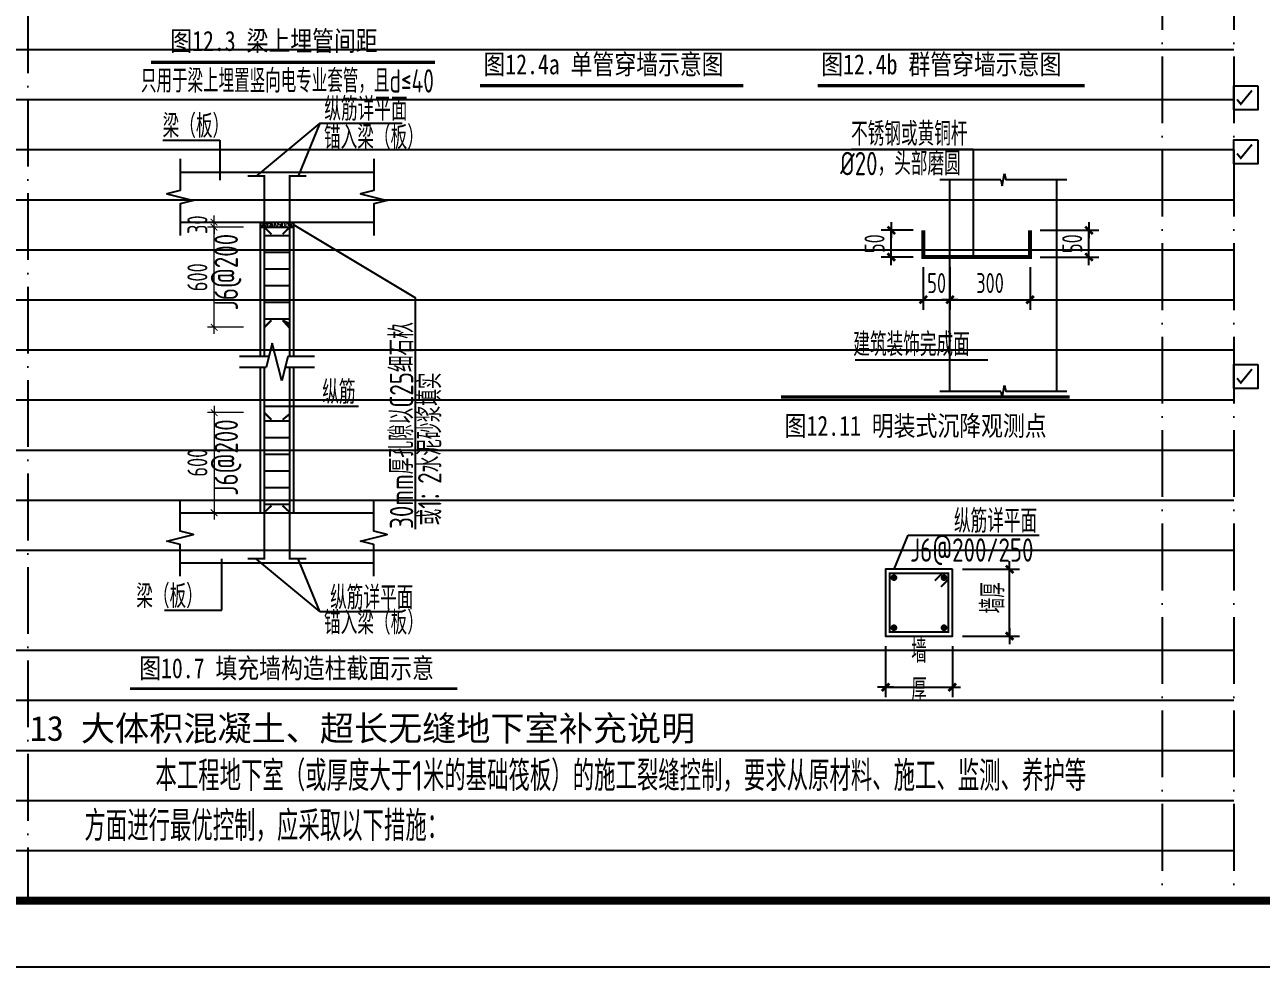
# Model space of a CAD drawing. Extents: x -668857 to 154266, y -275694 to 291306.
# Drawn here: x -494502 to -475971, y 166782 to 180904 of the extents above; entities that cross this region are included whole.
import ezdxf

# ---------------------------------------------------------------- set-up
doc = ezdxf.new("R2010")
doc.units = 0
doc.header["$LTSCALE"] = 1000
doc.linetypes.add('D1', pattern=[14, 10, -2, 0, -2])
doc.layers.get('0').update_dxf_attribs({"linetype": 'CONTINUOUS'})
doc.layers.get('DEFPOINTS').update_dxf_attribs({"linetype": 'CONTINUOUS'})
for name, color, linetype in [('C-SHET-TTLB', 11, 'CONTINUOUS'), ('S-DETL-DIM', 151, 'CONTINUOUS'), ('S-DETL-HATCH', 253, 'CONTINUOUS'), ('S-DETL-LINE1', 2, 'CONTINUOUS'), ('S-DETL-RBAR', 1, 'CONTINUOUS'), ('S-DETL-TEXT', 7, 'CONTINUOUS'), ('SM', 7, 'CONTINUOUS')]:
    doc.layers.add(name, color=color, linetype=linetype)
doc.layers.add('S-1-TEXT', color=7, linetype='CONTINUOUS', lineweight=18)
doc.layers.add('S-1-修改', color=23, linetype='CONTINUOUS', lineweight=18)
doc.styles.add('TS', font='tssdeng.shx', dxfattribs={"width": 0.7, "bigfont": 'tssdchn.shx'})
doc.styles.add('TSSD_DIMENSION', font='Tssdeng.shx', dxfattribs={"width": 0.7, "bigfont": 'tssdchn.shx'})
doc.styles.add('黑体', font='simhei.ttf')
doc.dimstyles.new('DIM25', dxfattribs={"dimtxt": 300, "dimasz": 0.8, "dimexe": 150, "dimexo": 150, "dimgap": 100, "dimtad": 1, "dimdec": 0, "dimlfac": 0.25, "dimrnd": 1, "dimzin": 0, "dimdsep": 46, "dimtxsty": 'TS', "dimblk": '_DIMX', "dimcen": 0, "dimclrd": 256, "dimclre": 256, "dimclrt": 43, "dimadec": 1, "dimazin": 0, "dimtfac": 1, "dimtdec": 0, "dimtix": 1, "dimtmove": 2, "dimatfit": 3, "dimldrblk": 'ARCHTICK', "dimfxl": 0, "dimtolj": 1, "dimtzin": 1, "dimarcsym": 0})
doc.dimstyles.new('TSSD_20_100', dxfattribs={"dimtxt": 300, "dimasz": 100, "dimexe": 100, "dimexo": 250, "dimgap": 100, "dimtad": 1, "dimdec": 0, "dimlfac": 0.2, "dimzin": 0, "dimdsep": 46, "dimtxsty": 'TSSD_DIMENSION', "dimblk": 'ARCHTICK', "dimcen": 0, "dimdle": 100, "dimclrt": 7, "dimadec": 0, "dimazin": 0, "dimtfac": 1, "dimtdec": 0, "dimtix": 1, "dimtmove": 2, "dimatfit": 3, "dimldrblk": 'ARCHTICK', "dimfxl": 0, "dimtolj": 1, "dimtzin": 0, "dimarcsym": 0})

# ---------------------------------------------------------------- blocks, each defined once
blk = doc.blocks.new('_DIMX')
blk.add_line((-150, 0), (150, 0))
at = {"const_width": 50}
blk.add_lwpolyline([(-70, -70), (70, 70)], dxfattribs=at)
blk = doc.blocks.new('*D1137')
at = {"layer": 'DEFPOINTS', "color": 0}
for p in [(-481036.0007540308, 177423.918802456), (-480636.0007540308, 177423.918802456), (-480636.0007540308, 176783.6116224993)]:
    blk.add_point(p, dxfattribs=at)
at = {"layer": 'S-DETL-DIM', "lineweight": -2}
for p, q in [((-481036.0007540308, 177273.918802456), (-481036.0007540308, 176633.6116224993)), ((-480636.0007540308, 177273.918802456), (-480636.0007540308, 176633.6116224993)), ((-481036.8007540308, 176783.6116224993), (-481037.6007540307, 176783.6116224993)), ((-481036.0007540308, 176783.6116224993), (-480636.0007540308, 176783.6116224993)), ((-480635.2007540308, 176783.6116224993), (-480634.4007540308, 176783.6116224993))]:
    blk.add_line(p, q, dxfattribs=at)
at = {"layer": 'S-DETL-DIM', "lineweight": -2, "xscale": 0.8, "yscale": 0.8, "zscale": 0.8}
blk.add_blockref('_DIMX', (-481036.0007540308, 176783.6116224993), dxfattribs=at)
at = {"layer": 'S-DETL-DIM', "lineweight": -2, "xscale": 0.8, "yscale": 0.8, "zscale": 0.8, "rotation": 180}
blk.add_blockref('_DIMX', (-480636.0007540308, 176783.6116224993), dxfattribs=at)
at = {"layer": 'S-DETL-DIM', "color": 43, "insert": (-480836.0007540308, 177033.6116224993), "char_height": 300, "attachment_point": 5, "style": 'TS'}
blk.add_mtext('\\A1;50', dxfattribs=at)
blk = doc.blocks.new('_ArchTick')
at = {"color": 0, "linetype": 'ByBlock', "const_width": 0.15}
blk.add_lwpolyline([(-0.5, -0.5), (0.5, 0.5)], dxfattribs=at)
blk = doc.blocks.new('*D1138')
at = {"layer": 'DEFPOINTS', "color": 0}
for p in [(-480636.0007540308, 177423.918802456), (-479436.0007540308, 177423.918802456), (-479436.0007540308, 176783.6116224993)]:
    blk.add_point(p, dxfattribs=at)
at = {"layer": 'S-DETL-DIM', "lineweight": -2}
for p, q in [((-480636.0007540308, 177273.918802456), (-480636.0007540308, 176633.6116224993)), ((-479436.0007540308, 177273.918802456), (-479436.0007540308, 176633.6116224993)), ((-480635.2007540308, 176783.6116224993), (-479436.8007540308, 176783.6116224993))]:
    blk.add_line(p, q, dxfattribs=at)
at = {"layer": 'S-DETL-DIM', "lineweight": -2, "xscale": 0.8, "yscale": 0.8, "zscale": 0.8, "rotation": 180}
blk.add_blockref('_DIMX', (-480636.0007540308, 176783.6116224993), dxfattribs=at)
at = {"layer": 'S-DETL-DIM', "lineweight": -2, "xscale": 0.8, "yscale": 0.8, "zscale": 0.8}
blk.add_blockref('_DIMX', (-479436.0007540308, 176783.6116224993), dxfattribs=at)
at = {"layer": 'S-DETL-DIM', "color": 43, "insert": (-480036.0007540308, 177033.6116224993), "char_height": 300, "attachment_point": 5, "style": 'TS'}
blk.add_mtext('\\A1;300', dxfattribs=at)
blk = doc.blocks.new('*D1139')
at = {"layer": 'DEFPOINTS', "color": 0}
for p in [(-481516.8375689288, 177823.918802456), (-481036.0007540308, 177823.918802456), (-481036.0007540308, 177423.918802456)]:
    blk.add_point(p, dxfattribs=at)
at = {"layer": 'S-DETL-DIM', "lineweight": -2}
for p, q in [((-481186.0007540308, 177823.918802456), (-481666.8375689288, 177823.918802456)), ((-481516.8375689288, 177824.718802456), (-481516.8375689288, 177825.518802456)), ((-481516.8375689288, 177423.918802456), (-481516.8375689288, 177823.918802456)), ((-481186.0007540308, 177423.918802456), (-481666.8375689288, 177423.918802456)), ((-481516.8375689288, 177423.118802456), (-481516.8375689288, 177422.318802456))]:
    blk.add_line(p, q, dxfattribs=at)
at = {"layer": 'S-DETL-DIM', "lineweight": -2, "xscale": 0.8, "yscale": 0.8, "zscale": 0.8}
for p, rotation in [((-481516.8375689288, 177823.918802456), 270), ((-481516.8375689288, 177423.918802456), 90)]:
    blk.add_blockref('_DIMX', p, dxfattribs=dict(at, rotation=rotation))
at = {"layer": 'S-DETL-DIM', "color": 43, "insert": (-481766.8375689289, 177623.9188024559), "char_height": 300, "attachment_point": 5, "rotation": 90, "style": 'TS'}
blk.add_mtext('\\A1;50', dxfattribs=at)
blk = doc.blocks.new('*D1140')
at = {"layer": 'DEFPOINTS', "color": 0}
for p in [(-479436.0007540308, 177823.918802456), (-478554.2576222051, 177823.918802456), (-479436.0007540308, 177423.918802456)]:
    blk.add_point(p, dxfattribs=at)
at = {"layer": 'S-DETL-DIM', "lineweight": -2}
for p, q in [((-479286.0007540308, 177823.918802456), (-478404.2576222051, 177823.918802456)), ((-478554.2576222051, 177824.718802456), (-478554.2576222051, 177825.518802456)), ((-478554.2576222051, 177423.918802456), (-478554.2576222051, 177823.918802456)), ((-479286.0007540308, 177423.918802456), (-478404.2576222051, 177423.918802456)), ((-478554.2576222051, 177423.118802456), (-478554.2576222051, 177422.318802456))]:
    blk.add_line(p, q, dxfattribs=at)
at = {"layer": 'S-DETL-DIM', "lineweight": -2, "xscale": 0.8, "yscale": 0.8, "zscale": 0.8}
for p, rotation in [((-478554.2576222051, 177823.918802456), 270), ((-478554.2576222051, 177423.918802456), 90)]:
    blk.add_blockref('_DIMX', p, dxfattribs=dict(at, rotation=rotation))
at = {"layer": 'S-DETL-DIM', "color": 43, "insert": (-478804.2576222051, 177623.9188024559), "char_height": 300, "attachment_point": 5, "rotation": 90, "style": 'TS'}
blk.add_mtext('\\A1;50', dxfattribs=at)
blk = doc.blocks.new('*D73')
at = {"layer": 'DEFPOINTS', "color": 0}
for p in [(-284821.8170300149, 554761.7847492115), (-285514.8249420882, 553261.7847492115), (-284821.8170300149, 553261.7847492115)]:
    blk.add_point(p, dxfattribs=at)
at = {"layer": 'S-DETL-DIM', "color": 0, "lineweight": -2}
for p, q in [((-285514.8249420882, 554861.7847492115), (-285514.8249420882, 553161.7847492115)), ((-285071.8170300149, 554761.7847492115), (-285614.8249420882, 554761.7847492115)), ((-285071.8170300149, 553261.7847492115), (-285614.8249420882, 553261.7847492115))]:
    blk.add_line(p, q, dxfattribs=at)
at = {"layer": 'S-DETL-DIM', "color": 0, "lineweight": -2, "xscale": 100, "yscale": 100, "zscale": 100}
for p, rotation in [((-285514.8249420882, 554761.7847492115), 90), ((-285514.8249420882, 553261.7847492115), 270)]:
    blk.add_blockref('_ArchTick', p, dxfattribs=dict(at, rotation=rotation))
at = {"layer": 'S-DETL-DIM', "color": 7, "insert": (-285764.8249420883, 554011.7847492114), "char_height": 300, "attachment_point": 5, "rotation": 90, "style": 'TSSD_DIMENSION'}
blk.add_mtext('\\A1;600', dxfattribs=at)
blk = doc.blocks.new('*D74')
at = {"layer": 'DEFPOINTS', "color": 0}
for p in [(-285514.8249420882, 557539.978122134), (-284821.8170300149, 557539.978122134), (-284821.8170300149, 556039.978122134)]:
    blk.add_point(p, dxfattribs=at)
at = {"layer": 'S-DETL-DIM', "color": 0, "lineweight": -2}
for p, q in [((-285514.8249420882, 555939.978122134), (-285514.8249420882, 557639.978122134)), ((-285071.8170300149, 557539.978122134), (-285614.8249420882, 557539.978122134)), ((-285071.8170300149, 556039.978122134), (-285614.8249420882, 556039.978122134))]:
    blk.add_line(p, q, dxfattribs=at)
at = {"layer": 'S-DETL-DIM', "color": 0, "lineweight": -2, "xscale": 100, "yscale": 100, "zscale": 100}
for p, rotation in [((-285514.8249420882, 557539.978122134), 90), ((-285514.8249420882, 556039.978122134), 270)]:
    blk.add_blockref('_ArchTick', p, dxfattribs=dict(at, rotation=rotation))
at = {"layer": 'S-DETL-DIM', "color": 7, "insert": (-285764.8249420883, 556789.9781221339), "char_height": 300, "attachment_point": 5, "rotation": 90, "style": 'TSSD_DIMENSION'}
blk.add_mtext('\\A1;600', dxfattribs=at)
blk = doc.blocks.new('*D75')
at = {"layer": 'DEFPOINTS', "color": 0}
for p in [(-285514.8249420882, 557614.978122134), (-284821.8170300112, 557614.978122134), (-284821.8170300149, 557539.978122134)]:
    blk.add_point(p, dxfattribs=at)
at = {"layer": 'S-DETL-DIM', "color": 0, "lineweight": -2}
for p, q in [((-285071.8170300112, 557614.978122134), (-285614.8249420882, 557614.978122134)), ((-285514.8249420882, 557614.978122134), (-285514.8249420882, 557714.978122134)), ((-285514.8249420882, 557539.978122134), (-285514.8249420882, 557614.978122134)), ((-285071.8170300149, 557539.978122134), (-285614.8249420882, 557539.978122134)), ((-285514.8249420882, 557539.978122134), (-285514.8249420882, 557439.978122134))]:
    blk.add_line(p, q, dxfattribs=at)
at = {"layer": 'S-DETL-DIM', "color": 0, "lineweight": -2, "xscale": 100, "yscale": 100, "zscale": 100}
for p, rotation in [((-285514.8249420882, 557614.978122134), 270), ((-285514.8249420882, 557539.978122134), 90)]:
    blk.add_blockref('_ArchTick', p, dxfattribs=dict(at, rotation=rotation))
at = {"layer": 'S-DETL-DIM', "color": 7, "insert": (-285764.8249420883, 557577.4781221339), "char_height": 300, "attachment_point": 5, "rotation": 90, "style": 'TSSD_DIMENSION'}
blk.add_mtext('\\A1;30', dxfattribs=at)
blk = doc.blocks.new('111')
at = {"layer": 'S-DETL-HATCH'}
h = blk.add_hatch(dxfattribs=at)
h.set_pattern_fill('AR-CONC', color=0, scale=10, style=0)
h.set_pattern_definition([(49.99999999999999, (-5077577.102326796, 989050.2325243407), (71.72601826007535, -6.275213498259511), [7.5, -82.5]), (355, (-5077577.102326796, 989050.2325243407), (-13.8751333613, 75.21921337000119), [6, -66]), (100.4514, (-5077571.125158797, 989049.7095903407), (57.85093817140216, 68.94395420609536), [6.374018999999859, -70.11421119999774]), (46.18420000000002, (-5077577.102326796, 989070.2325243407), (106.7241048625644, -16.55190143290181), [11.24999999999988, -123.749999999999]), (96.63559999999998, (-5077568.208652296, 989068.8531936409), (93.46627055487033, 97.41178709004417), [9.561028799999715, -105.1712999999977]), (351.1842, (-5077577.102326796, 989070.2325243407), (93.46619451336272, 97.41186009253246), [9, -99]), (21, (-5077567.102326796, 989065.2325243407), (59.69070521184616, -40.26188906653388), [7.5, -82.5]), (326.0000000000001, (-5077567.102326796, 989065.2325243407), (24.33153319215817, 72.5150045046853), [6, -66]), (71.4514, (-5077562.128103497, 989061.8773637407), (84.02226285814899, 32.25304967099524), [6.374019000000001, -70.1142112]), (37.50000000000001, (-5077577.102326796, 989050.2325243407), (1.215985531729067, 33.28938538313115), [0, -65.19999999999999, 0, -67, 0, -66.25]), (7.499999999999999, (-5077577.102326796, 989050.2325243407), (26.30695374421486, 39.44117118823603), [0, -38.2, 0, -63.7, 0, -25.25]), (327.5, (-5077599.402326797, 989050.2325243407), (53.38224361724091, -2.25548717343798), [0, -25, 0, -78, 0, -103.5]), (317.5, (-5077609.402326797, 989050.2325243407), (58.31861693423862, 10.01049823323176), [0, -32.5, 0, -51.8, 0, -73.5])])
h.paths.add_polyline_path([(-284381.8170300149, 557614.978122134), (-284761.8170300149, 557614.9781221335), (-284761.8170300149, 557539.978122134), (-284381.8170300149, 557539.978122134)])
h.paths.add_polyline_path([(-284761.8170300149, 557614.978122134), (-284821.8170300149, 557614.978122134), (-284821.8170300149, 557539.9781221335), (-284761.8170300149, 557539.978122134)])
h.paths.add_polyline_path([(-284321.8170300149, 557614.978122134), (-284381.8170300149, 557614.978122134), (-284381.8170300187, 557539.978122134), (-284321.8170300149, 557539.978122134)])
at = {"layer": 'S-DETL-DIM'}
for p, q in [((-284642.5266673849, 555802.3344215753), (-284733.9459421248, 555436.6573226147)), ((-284501.107392645, 555236.6573226138), (-284642.5266673849, 555802.3344215753)), ((-284692.5266673849, 555602.3344215753), (-285134.3170300149, 555602.3344215744)), ((-284409.6881179051, 555602.3344215753), (-284501.107392645, 555236.6573226156)), ((-284009.3170300149, 555602.3344215753), (-284409.6881179051, 555602.3344215753)), ((-284733.9459421248, 555436.6573226147), (-285134.3170300149, 555436.6573226138)), ((-284009.3170300149, 555436.6573226165), (-284451.107392645, 555436.6573226156))]:
    blk.add_line(p, q, dxfattribs=at)
for points in [[(-286021.8170300149, 558564.978122134), (-286021.8170300149, 558089.978122134), (-286221.8170300149, 558039.978122134), (-285821.8170300149, 557939.978122134), (-286021.8170300149, 557889.978122134), (-286021.8170300149, 557414.978122134)], [(-283121.8170300149, 558564.978122134), (-283121.8170300149, 558089.978122134), (-283321.8170300149, 558039.978122134), (-282921.8170300149, 557939.978122134), (-283121.8170300149, 557889.978122134), (-283121.8170300149, 557414.978122134)], [(-286021.8170300149, 552311.7847492115), (-286021.8170300149, 552786.7847492115), (-286221.8170300149, 552836.7847492115), (-285821.8170300149, 552936.7847492115), (-286021.8170300149, 552986.7847492115), (-286021.8170300149, 553461.7847492115)], [(-283121.8170300149, 552311.7847492115), (-283121.8170300149, 552786.7847492115), (-283321.8170300149, 552836.7847492115), (-282921.8170300149, 552936.7847492115), (-283121.8170300149, 552986.7847492115), (-283121.8170300149, 553461.7847492115)]]:
    blk.add_lwpolyline(points, dxfattribs=at)
at = {"layer": 'S-DETL-LINE1'}
for p, q in [((-286021.8170300149, 558364.978122134), (-283121.8170300149, 558364.978122134)), ((-286021.8170300149, 557614.978122134), (-284821.8170300149, 557614.978122134)), ((-284321.8170300149, 557614.978122134), (-283121.8170300149, 557614.978122134)), ((-286021.8170300149, 553261.7847492115), (-283121.8170300149, 553261.7847492115)), ((-286021.8170300149, 552511.7847492115), (-283121.8170300149, 552511.7847492115))]:
    blk.add_line(p, q, dxfattribs=at)
at = {"layer": 'S-DETL-LINE1', "linetype": 'ByBlock'}
for p, q in [((-284821.8170300149, 555602.3344215748), (-284821.8170300149, 557614.978122134)), ((-284821.8170300149, 557614.978122134), (-284321.8170300149, 557614.978122134)), ((-284321.8170300149, 555602.3344215753), (-284321.8170300149, 557614.978122134)), ((-284821.8170300149, 557539.978122134), (-284321.8170300149, 557539.978122134)), ((-284821.8170300149, 553261.7847492115), (-284821.8170300149, 555436.6573226142)), ((-284321.8170300149, 553261.7847492115), (-284321.8170300149, 555436.6573226156))]:
    blk.add_line(p, q, dxfattribs=at)
at = {"layer": 'S-DETL-RBAR'}
for points, const_width in [([(-285011.8170300149, 558304.978122134), (-284761.8170300149, 558304.978122134), (-284761.8170300149, 556039.978122134), (-284655.751012838, 556146.0441393119)], 30), ([(-284487.8830471956, 556146.0441393119), (-284381.8170300187, 556039.978122134), (-284381.8170300149, 558304.978122134), (-284131.8170300149, 558304.978122134)], 30), ([(-284761.8170300149, 555602.3344215748), (-284761.8170300149, 557539.9781221298), (-284655.751012838, 557433.9121049519)], 30), ([(-284761.8170300112, 557414.9781221312), (-284381.8170300149, 557414.9781221312)], 29.99999999999999), ([(-284381.8170300149, 555602.3344215753), (-284381.8170300149, 557539.9781221298), (-284487.8830471919, 557433.9121049519)], 29.99999999999999), ([(-284761.8170300112, 557164.9781221312), (-284381.8170300149, 557164.9781221312)], 29.99999999999999), ([(-284761.8170300112, 556914.9781221312), (-284381.8170300149, 556914.9781221312)], 29.99999999999999), ([(-284761.8170300112, 556664.9781221312), (-284381.8170300149, 556664.9781221312)], 29.99999999999999), ([(-284761.8170300112, 556414.9781221312), (-284381.8170300149, 556414.9781221312)], 29.99999999999999), ([(-284761.8170300112, 556164.9781221312), (-284381.8170300149, 556164.9781221312)], 29.99999999999999), ([(-284655.7510128343, 553367.8507663852), (-284761.8170300112, 553261.7847492073), (-284761.8170300149, 555436.6573226147)], 30), ([(-284487.8830471956, 553367.8507663852), (-284381.8170300187, 553261.7847492073), (-284381.8170300149, 555436.6573226156)], 29.99999999999999), ([(-285011.8170300149, 552571.7847492115), (-284761.8170300149, 552571.7847492115), (-284761.8170300149, 554761.7847492115), (-284655.751012838, 554655.7187320336)], 30), ([(-284761.8170300112, 554636.7847492073), (-284381.8170300187, 554636.7847492073)], 29.99999999999999), ([(-284487.8830471956, 554655.7187320336), (-284381.8170300187, 554761.7847492115), (-284381.8170300149, 552571.7847492115), (-284131.8170300149, 552571.7847492115)], 30), ([(-284761.8170300112, 554386.7847492073), (-284381.8170300187, 554386.7847492073)], 29.99999999999999), ([(-284761.8170300112, 554136.7847492073), (-284381.8170300187, 554136.7847492073)], 29.99999999999999), ([(-284761.8170300112, 553886.7847492073), (-284381.8170300187, 553886.7847492073)], 29.99999999999999), ([(-284761.8170300112, 553636.7847492073), (-284381.8170300187, 553636.7847492073)], 29.99999999999999), ([(-284761.8170300112, 553386.7847492073), (-284381.8170300187, 553386.7847492073)], 29.99999999999999)]:
    blk.add_lwpolyline(points, dxfattribs=dict(at, const_width=const_width))
at = {"layer": 'S-DETL-TEXT', "color": 0}
for p, q in [((-283931.3852914148, 559101.2571702457), (-284886.8170300149, 558304.978122134)), ((-283931.3852914148, 559101.2571702457), (-284256.8170300149, 558304.978122134)), ((-283931.3852914148, 559101.2571702457), (-282695.7252418981, 559101.2571702457)), ((-286283.5939686098, 558846.3703049205), (-285427.6668890328, 558846.3703049205)), ((-285427.6668890328, 558846.3703049205), (-285427.6668890328, 558244.136685834))]:
    blk.add_line(p, q, dxfattribs=at)
at = {"layer": 'S-DETL-TEXT'}
for p, q in [((-284321.8170300149, 557577.478122134), (-282496.4285004898, 556482.4438556919)), ((-282496.4285004903, 553016.7427315831), (-282496.4285004898, 556482.4438556919)), ((-284761.8170300112, 554858.8425436241), (-283350.6914227852, 554858.8425436246)), ((-285399.9534828463, 551800.9561594797), (-285399.9534828463, 552569.7097169741)), ((-283931.3852914148, 551780.6242346505), (-284886.8170300149, 552571.7847492115)), ((-283931.3852914148, 551780.6242346505), (-284256.8170300149, 552571.7847492115)), ((-286255.8805624233, 551800.9561594797), (-285399.9534828463, 551800.9561594797)), ((-283931.3852914148, 551780.6242346505), (-282695.7252418981, 551780.624234651))]:
    blk.add_line(p, q, dxfattribs=at)
at = {"layer": 'S-DETL-TEXT', "color": 0, "const_width": 40}
blk.add_lwpolyline([(-286775.5830807583, 550627.6528337419), (-281867.7597083761, 550627.6528337419)], dxfattribs=at)
at = {"layer": 'S-DETL-TEXT'}
for s, height, style, width, p in [(' 纵筋详平面', 350, 'TS', 0.75, (-284022.0641946327, 559135.316915082)), ('梁（板）', 350, 'TS', 0.75, (-286286.7066362747, 558880.4300497568)), ('锚入梁（板）', 350, 'TS', 0.75, (-283867.9755486497, 558710.4842908715)), (' 纵筋', 350, 'TS', 0.75, (-284053.7330713496, 554892.9022884609)), ('梁（板）', 350, 'TS', 0.75, (-286681.1648190501, 551835.015904316)), (' 纵筋详平面', 350, 'TS', 0.75, (-283935.1411718456, 551814.6839794873)), ('锚入梁（板）', 350, 'TS', 0.75, (-283867.9755486497, 551439.3398935844)), ('图10.7 填充墙构造柱截面示意', 300, '黑体', 0.8, (-286638.0479329568, 550782.7029027932))]:
    blk.add_text(s, height=height, dxfattribs=dict(at, style=style, width=width)).set_placement(p)
at = {"layer": 'S-DETL-TEXT', "style": 'TS', "width": 0.75}
for s, p in [('J6@200', (-285158.0651310296, 556295.7027842926)), ('30mm厚孔隙以C25细石杦', (-282530.488245327, 553019.9965424908)), ('或1：2水泥砂浆填实', (-282108.3309792909, 553071.8632066466)), ('J6@200', (-285158.0651310296, 553517.5094113701))]:
    blk.add_text(s, height=350, rotation=90, dxfattribs=at).set_placement(p)
at = {"layer": 'S-DETL-DIM'}
for base, p1, p2, angle, text, picture, middle in [((-285514.8249420882, 557614.978122134), (-284821.8170300149, 557539.978122134), (-284821.8170300112, 557614.978122134), 270, '30', '*D75', (-285764.8249420883, 557577.4781221339)), ((-285514.8249420882, 557539.978122134), (-284821.8170300149, 556039.978122134), (-284821.8170300149, 557539.978122134), 270, '600', '*D74', (-285764.8249420883, 556789.9781221339)), ((-285514.8249420882, 553261.7847492115), (-284821.8170300149, 554761.7847492115), (-284821.8170300149, 553261.7847492115), 90, '600', '*D73', (-285764.8249420883, 554011.7847492114))]:
    dim = blk.add_linear_dim(base=base, p1=p1, p2=p2, angle=angle, text=text, dimstyle='TSSD_20_100', dxfattribs=at)
    dim.commit()
    dim.dimension.update_dxf_attribs({"geometry": picture, "text_midpoint": middle})

msp = doc.modelspace()

# ---------------------------------------------------------------- linework, layer by layer
at = {"color": 6, "const_width": 30}
for points in [[(-476110.4216898584, 179920.063559833), (-476277.9732411581, 179715.4294317391), (-476335.4939880057, 179785.6806934385)], [(-476110.4216898584, 179109.5286114302), (-476277.9732411581, 178904.8944833364), (-476335.4939880057, 178975.1457450357)], [(-476110.4216898584, 175743.3471333468), (-476277.9732411581, 175538.713005253), (-476335.4939880057, 175608.9642669524)]]:
    msp.add_lwpolyline(points, dxfattribs=at)
at = {"layer": 'C-SHET-TTLB'}
msp.add_lwpolyline([(-446684.7140519191, 226182.2848685551), (-446684.7140519191, 166782.2848685551), (-551784.7140519189, 166782.2848685551), (-551784.7140519189, 226182.2848685551)], close=True, dxfattribs=at)
at = {"layer": 'C-SHET-TTLB', "const_width": 120}
msp.add_lwpolyline([(-549944.7140519189, 225182.2848685551), (-447684.7140519191, 225182.2848685551), (-447684.7140519191, 167782.2848685551), (-549944.7140519189, 167782.2848685551)], close=True, dxfattribs=at)
at = {"layer": 'DEFPOINTS', "color": 252, "linetype": 'D1', "ltscale": 0.1}
for p, q in [((-494456.7140519189, 221782.2848685551), (-494456.7140519194, 167782.2848685551)), ((-477456.7140519194, 221032.2848685551), (-477456.7140519194, 167782.2848685551)), ((-476384.7140519189, 221032.2848685551), (-476384.7140519194, 167782.2848685551))]:
    msp.add_line(p, q, dxfattribs=at)
at = {"layer": 'DEFPOINTS', "color": 252}
for p, q in [((-549944.7140519189, 180532.2848685551), (-476384.7140519193, 180532.2848685551)), ((-549944.7140519189, 179782.2848685551), (-476384.7140519193, 179782.2848685551)), ((-549944.7140519189, 179032.2848685551), (-476384.7140519193, 179032.2848685551)), ((-549944.7140519189, 178282.2848685551), (-476384.7140519193, 178282.2848685551)), ((-549944.7140519189, 177532.2848685551), (-476384.7140519193, 177532.2848685551)), ((-549944.7140519189, 176782.2848685551), (-476384.7140519193, 176782.2848685551)), ((-549944.7140519189, 176032.2848685551), (-476384.7140519193, 176032.284868555)), ((-549944.7140519189, 175282.2848685551), (-476384.7140519193, 175282.284868555)), ((-549944.7140519189, 174532.2848685551), (-476384.7140519193, 174532.284868555)), ((-549944.7140519189, 173782.2848685551), (-476384.7140519193, 173782.284868555)), ((-549944.7140519189, 173032.2848685551), (-476384.7140519193, 173032.2848685551)), ((-549944.7140519189, 171532.2848685551), (-476384.7140519194, 171532.2848685551)), ((-549944.7140519189, 170782.2848685551), (-476384.7140519194, 170782.2848685551)), ((-549944.7140519189, 170032.2848685551), (-476384.7140519194, 170032.2848685551)), ((-549944.7140519189, 169282.2848685551), (-476384.7140519194, 169282.2848685551)), ((-549944.7140519189, 168532.2848685551), (-476384.7140519194, 168532.2848685551))]:
    msp.add_line(p, q, dxfattribs=at)
at = {"layer": 'S-DETL-DIM'}
for p, q in [((-479852.9177797347, 178488.162244455), (-479819.0837287431, 178676.794216116)), ((-479819.0837287431, 178676.794216116), (-479801.4114595553, 178582.4782302864)), ((-479873.4073925879, 178582.4782302855), (-480786.0007542394, 178582.4782302855)), ((-479873.4073925879, 178582.4782302855), (-479852.9177797347, 178488.162244455)), ((-478886.0007542394, 178582.4782302855), (-479801.4114595553, 178582.4782302855)), ((-479852.9177793193, 175315.2502857968), (-479819.0837283268, 175503.8822574578)), ((-479819.0837283268, 175503.8822574578), (-479801.411459139, 175409.5662716283)), ((-479873.4073921725, 175409.5662716273), (-480786.0007538231, 175409.5662716273)), ((-479873.4073921725, 175409.5662716278), (-479852.9177793193, 175315.2502857968)), ((-478886.0007538231, 175409.5662716273), (-479801.411459139, 175409.5662716273)), ((-480450.8309459033, 172744.5989876934), (-479593.0514621268, 172744.5989876934)), ((-479743.0514621268, 171745.3989876932), (-479743.0514621268, 172743.7989876936)), ((-480450.8309458996, 171744.5989876934), (-479593.0514621268, 171744.5989876934)), ((-481600.8309459033, 171594.5989876934), (-481600.8309459033, 170828.2450961526)), ((-480600.8309458996, 171594.5989876934), (-480600.8309458996, 170828.2450961526)), ((-481600.030945903, 170978.2450961526), (-480601.6309458994, 170978.2450961526))]:
    msp.add_line(p, q, dxfattribs=at)
at = {"layer": 'S-DETL-LINE1'}
for p, q in [((-480636.0007538231, 175409.5662716273), (-480636.0007542394, 178582.4782302855)), ((-479036.0007538231, 175409.5662716273), (-479036.0007556969, 178582.4782302855))]:
    msp.add_line(p, q, dxfattribs=at)
msp.add_lwpolyline([(-480600.8309459033, 172744.5989876934), (-481600.8309459033, 172744.5989876934), (-481600.8309459033, 171744.5989876934), (-480600.8309459033, 171744.5989876934)], close=True, dxfattribs=at)
at = {"layer": 'S-DETL-RBAR', "color": 1, "const_width": 60}
msp.add_lwpolyline([(-481036.0007540308, 177823.918802456), (-481036.0007540308, 177423.918802456), (-479436.0007540308, 177423.918802456), (-479436.0007540308, 177823.918802456)], dxfattribs=at)
at = {"layer": 'S-DETL-RBAR', "const_width": 30}
msp.add_lwpolyline([(-480770.2062228153, 172483.2998292251), (-480660.8309459033, 172592.6751061389), (-480660.8309459033, 172684.5989876934), (-481540.8309459033, 172684.5989876934), (-481540.8309459033, 171804.5989876934), (-480660.8309459033, 171804.5989876934), (-480660.8309459033, 172684.5989876934), (-480752.7548274564, 172684.5989876934), (-480862.1301043722, 172575.2237107796)], dxfattribs=at)
at = {"layer": 'S-DETL-RBAR', "const_width": 50}
for points in [[(-481500.8309459033, 172619.5989876934, 1), (-481450.8309459033, 172619.5989876934, 1)], [(-480750.8309459033, 172619.5989876934, 1), (-480700.8309459033, 172619.5989876934, 1)], [(-481500.8309459033, 171869.5989876934, 1), (-481450.8309459033, 171869.5989876934, 1)], [(-480750.8309459033, 171869.5989876934, 1), (-480700.8309459033, 171869.5989876934, 1)]]:
    msp.add_lwpolyline(points, format="xyb", close=True, dxfattribs=at)
at = {"layer": 'S-DETL-TEXT'}
for p, q in [((-480289.7971990801, 179032.2848685551), (-482111.2989307943, 179032.2848685551)), ((-480289.7971990801, 179032.2848685551), (-480289.7971990801, 177423.918802456)), ((-480068.376578424, 175877.160816323), (-482054.7221487853, 175877.160816323))]:
    msp.add_line(p, q, dxfattribs=at)
at = {"layer": 'S-DETL-TEXT', "color": 0}
for p, q in [((-481474.645761765, 172744.5989876934), (-481262.4671445576, 173258.4807493892)), ((-481262.4671445576, 173258.4807493892), (-479300.313559377, 173258.4807493892))]:
    msp.add_line(p, q, dxfattribs=at)
at = {"layer": 'S-DETL-TEXT', "const_width": 50}
for points in [[(-492609.0365735729, 180340.4722956955), (-488353.5281548573, 180340.4722956955)], [(-487681.7284771184, 179990.7792438492), (-483734.2095034792, 179990.7792438492)], [(-482619.6293992143, 179990.2166313282), (-478618.7306368997, 179990.2166313282)], [(-483169.3767319996, 175324.1071911464), (-478842.2769682523, 175324.1071911464)]]:
    msp.add_lwpolyline(points, dxfattribs=at)
at = {"layer": 'SM', "color": 6}
for points in [[(-476023.7258110137, 179988.3234622097), (-476023.7258110137, 179628.3385143685), (-476384.7141342356, 179628.3385855232), (-476384.7140873976, 179988.3234622097), (-476023.7258110137, 179988.3234622097)], [(-476023.7258110137, 179177.7885138069), (-476023.7258110137, 178817.8035659657), (-476384.7141342356, 178817.8036371204), (-476384.7140873976, 179177.7885138069), (-476023.7258110137, 179177.7885138069)], [(-476023.7258110137, 175811.6070357235), (-476023.7258110137, 175451.6220878824), (-476384.7141342356, 175451.622159037), (-476384.7140873976, 175811.6070357235), (-476023.7258110137, 175811.6070357235)]]:
    msp.add_lwpolyline(points, dxfattribs=at)

# ---------------------------------------------------------------- block references
at = {"layer": 'S-1-TEXT'}
msp.add_blockref('111', (-206149.2287844646, -379669.5268825088), dxfattribs=at)
at = {"layer": 'S-DETL-DIM', "xscale": 0.8000000000465661, "yscale": 0.8000000000465661}
for p, zscale, rotation in [((-479743.0514621268, 172744.5989876934), 0.7999999999883585, 90), ((-479743.0514621268, 171744.5989876934), 0.7999999999883585, 270), ((-481600.8309459033, 170978.2450961526), 0.7999999999992724, 180)]:
    msp.add_blockref('_DIMX', p, dxfattribs=dict(at, zscale=zscale, rotation=rotation))
at = {"layer": 'S-DETL-DIM', "xscale": 0.8000000000465661, "yscale": 0.8000000000465661, "zscale": 0.7999999999992724}
msp.add_blockref('_DIMX', (-480600.8309458996, 170978.2450961526), dxfattribs=at)

# ---------------------------------------------------------------- texts
at = {"layer": 'S-1-修改', "color": 0, "style": '黑体'}
msp.add_text('13 大体积混凝土、超长无缝地下室补充说明', height=375, dxfattribs=at).set_placement((-494425.7722125327, 170174.7143724435))
at = {"layer": 'S-1-修改', "color": 0, "style": 'TS', "width": 0.75}
for s, p in [('           本工程地下室（或厚度大于1米的基础筏板）的施工裂缝控制，要求从原材料、施工、监测、养护等', (-494796.9865696811, 169424.7143724444)), ('方面进行最优控制，应采取以下措施：', (-493607.2872965107, 168674.714372444))]:
    msp.add_text(s, height=450, dxfattribs=at).set_placement(p)
at = {"layer": 'S-DETL-TEXT'}
for s, height, style, width, p in [('图12.3 梁上埋管间距', 300, '黑体', 0.8, (-492321.0464739202, 180511.6414234131)), ('图12.4a 单管穿墙示意图', 300, '黑体', 0.8, (-487627.9017905266, 180161.9483715668)), ('图12.4b 群管穿墙示意图', 300, '黑体', 0.8, (-482565.8027126224, 180161.3857590458)), ('只用于梁上埋置竖向电专业套管，且d≤40', 350, 'TS', 0.7, (-492760.5264935716, 179887.3292694981)), ('不锈钢或黄铜杆', 350, 'TS', 0.75, (-482118.9905967343, 179093.4563010028)), ('%%C20，头部磨圆', 350, 'TS', 0.75, (-482280.9812669106, 178648.9491347708)), ('建筑装饰完成面', 350, 'TS', 0.75, (-482084.789150861, 175938.3322487706)), ('图12.11 明装式沉降观测点', 300, '黑体', 0.8, (-483114.2786913844, 174745.276318864)), (' 纵筋详平面', 350, 'TS', 0.75, (-480736.2888294308, 173292.5404942255)), ('J6@200/250', 350, 'TS', 0.75, (-481233.9663928844, 172858.8395356662))]:
    msp.add_text(s, height=height, dxfattribs=dict(at, style=style, width=width)).set_placement(p)
at = {"layer": 'S-DETL-TEXT', "insert": (-479993.0514621268, 172244.5989876934), "char_height": 350, "attachment_point": 5, "rotation": 90, "style": 'TS'}
msp.add_mtext('\\A1; 墙厚', dxfattribs=at)
at = {"layer": 'S-DETL-TEXT', "insert": (-481100.8309459015, 171228.2450961526), "char_height": 350, "width": 2, "attachment_point": 5, "style": 'TS'}
msp.add_mtext('\\A1;墙厚', dxfattribs=at)

# ---------------------------------------------------------------- dimensions: what is measured, and where the dimension line sits
at = {"layer": 'S-DETL-DIM'}
for base, p1, p2, picture, middle in [((-481516.8375689288, 177823.918802456), (-481036.0007540308, 177423.918802456), (-481036.0007540308, 177823.918802456), '*D1139', (-481766.8375689289, 177623.9188024559)), ((-478554.2576222051, 177823.918802456), (-479436.0007540308, 177423.918802456), (-479436.0007540308, 177823.918802456), '*D1140', (-478804.2576222051, 177623.9188024559))]:
    dim = msp.add_linear_dim(base=base, p1=p1, p2=p2, angle=90, text='50', dimstyle='DIM25', dxfattribs=at)
    dim.commit()
    dim.dimension.update_dxf_attribs({"geometry": picture, "text_midpoint": middle})
dim = msp.add_linear_dim(base=(-480636.0007540308, 176783.6116224993), p1=(-481036.0007540308, 177423.918802456), p2=(-480636.0007540308, 177423.918802456), text='50', dimstyle='DIM25', dxfattribs=at)
dim.commit()
dim.dimension.update_dxf_attribs({"geometry": '*D1137', "text_midpoint": (-480836.0007540308, 177033.6116224993)})
dim = msp.add_linear_dim(base=(-479436.0007540308, 176783.6116224993), p1=(-480636.0007540308, 177423.918802456), p2=(-479436.0007540308, 177423.918802456), dimstyle='DIM25', dxfattribs=at)
dim.commit()
dim.dimension.update_dxf_attribs({"geometry": '*D1138', "text_midpoint": (-480036.0007540308, 177033.6116224993)})

doc.saveas('drawing.dxf')
